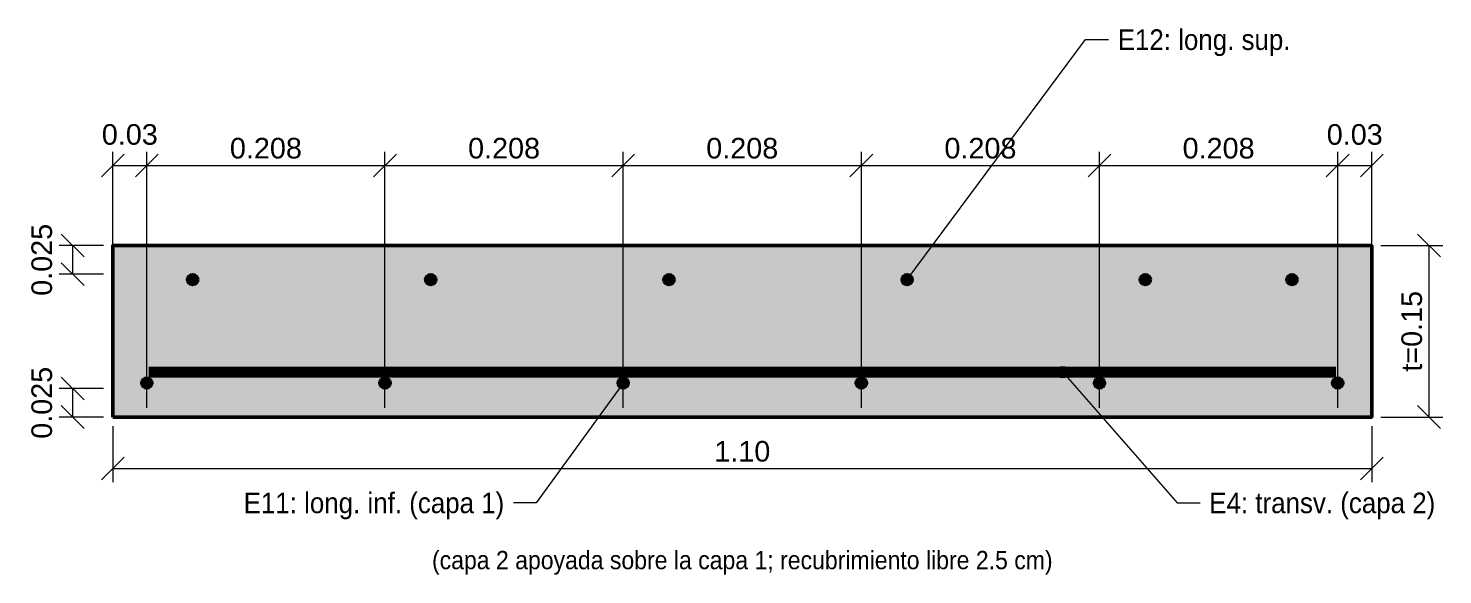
# Model space of a CAD drawing. Header units: metres. Extents: x 0 to 11, y -1 to 140.
# Drawn here: x 0.076 to 1.312, y 139.862 to 140.34 of the extents above; entities that cross this region are included whole.
import ezdxf
from ezdxf.enums import TextEntityAlignment as Align

# ---------------------------------------------------------------- set-up
doc = ezdxf.new("R2010")
doc.units = ezdxf.units.M
for name, color, linetype, lineweight in [('E-ACERO', 1, 'Continuous', 35), ('E-ACERO-TXT', 7, 'Continuous', 18), ('E-CORTE', 7, 'Continuous', 50), ('E-CORTE-ACH', 254, 'Continuous', 0), ('E-COTA', 7, 'Continuous', 13), ('E-TEXTO', 7, 'Continuous', 18)]:
    doc.layers.add(name, color=color, linetype=linetype, lineweight=lineweight)
doc.styles.add('ARIAL', font='arial.ttf')
doc.dimstyles.new('COTA10', dxfattribs={"dimtxt": 0.018, "dimasz": 0.012, "dimexe": 0.012, "dimexo": 0.008, "dimgap": 0.006, "dimtad": 1, "dimzin": 0, "dimdsep": 46, "dimtxsty": 'ARIAL', "dimtsz": 0.01, "dimcen": 2.5, "dimclrd": 7, "dimclre": 7, "dimclrt": 7, "dimazin": 3, "dimtfac": 1, "dimtmove": 2, "dimatfit": 3, "dimlwd": 13, "dimlwe": 13})

msp = doc.modelspace()

# ---------------------------------------------------------------- hatches: boundary and pattern name
at = {"layer": 'E-ACERO'}
h = msp.add_hatch(color=256, dxfattribs=at)
edge = h.paths.add_edge_path()
edge.add_arc((0.2197, 140.1202), 0.00476, 0, 360)
h = msp.add_hatch(color=256, dxfattribs=at)
edge = h.paths.add_edge_path()
edge.add_arc((0.4278, 140.1202), 0.00476, 0, 360)
h = msp.add_hatch(color=256, dxfattribs=at)
edge = h.paths.add_edge_path()
edge.add_arc((0.6359, 140.1202), 0.00476, 0, 360)
h = msp.add_hatch(color=256, dxfattribs=at)
edge = h.paths.add_edge_path()
edge.add_arc((0.844, 140.1202), 0.00476, 0, 360)
h = msp.add_hatch(color=256, dxfattribs=at)
edge = h.paths.add_edge_path()
edge.add_arc((1.0521, 140.1202), 0.00476, 0, 360)
h = msp.add_hatch(color=256, dxfattribs=at)
edge = h.paths.add_edge_path()
edge.add_arc((1.1802, 140.1202), 0.00476, 0, 360)
h = msp.add_hatch(color=256, dxfattribs=at)
edge = h.paths.add_edge_path()
edge.add_arc((0.1797, 140.0298), 0.00476, 0, 360)
h = msp.add_hatch(color=256, dxfattribs=at)
edge = h.paths.add_edge_path()
edge.add_arc((0.3878, 140.0298), 0.00476, 0, 360)
h = msp.add_hatch(color=256, dxfattribs=at)
edge = h.paths.add_edge_path()
edge.add_arc((0.5959, 140.0298), 0.00476, 0, 360)
h = msp.add_hatch(color=256, dxfattribs=at)
edge = h.paths.add_edge_path()
edge.add_arc((0.804, 140.0298), 0.00476, 0, 360)
h = msp.add_hatch(color=256, dxfattribs=at)
edge = h.paths.add_edge_path()
edge.add_arc((1.0121, 140.0298), 0.00476, 0, 360)
h = msp.add_hatch(color=256, dxfattribs=at)
edge = h.paths.add_edge_path()
edge.add_arc((1.2202, 140.0298), 0.00476, 0, 360)
at = {"layer": 'E-ACERO-TXT'}
h = msp.add_hatch(color=256, dxfattribs=at)
edge = h.paths.add_edge_path()
edge.add_arc((0.844, 140.1202), 0.005, 0, 360)
h = msp.add_hatch(color=256, dxfattribs=at)
edge = h.paths.add_edge_path()
edge.add_arc((0.98, 140.0393), 0.005, 0, 360)
h = msp.add_hatch(color=256, dxfattribs=at)
edge = h.paths.add_edge_path()
edge.add_arc((0.5959, 140.0298), 0.005, 0, 360)
at = {"layer": 'E-CORTE-ACH'}
msp.add_hatch(color=256, dxfattribs=at).paths.add_polyline_path([(0.15, 140), (1.25, 140), (1.25, 140.15), (0.15, 140.15)])

# ---------------------------------------------------------------- linework, layer by layer
at = {"layer": 'E-ACERO', "const_width": 0.00952}
msp.add_lwpolyline([(0.1813, 140.0393), (1.2186, 140.0393)], dxfattribs=at)
at = {"layer": 'E-ACERO'}
for centre in [(0.2197, 140.1202), (0.4278, 140.1202), (0.6359, 140.1202), (0.844, 140.1202), (1.0521, 140.1202), (1.1802, 140.1202), (0.1797, 140.0298), (0.3878, 140.0298), (0.5959, 140.0298), (0.804, 140.0298), (1.0121, 140.0298), (1.2202, 140.0298)]:
    msp.add_circle(centre, 0.00476, dxfattribs=at)
at = {"layer": 'E-ACERO-TXT'}
for points in [[(0.844, 140.1202), (1, 140.33), (1.02, 140.33)], [(0.98, 140.0393), (1.08, 139.925), (1.1, 139.925)], [(0.5959, 140.0298), (0.52, 139.925), (0.5, 139.925)]]:
    msp.add_lwpolyline(points, dxfattribs=at)
for centre in [(0.844, 140.1202), (0.98, 140.0393), (0.5959, 140.0298)]:
    msp.add_circle(centre, 0.005, dxfattribs=at)
at = {"layer": 'E-CORTE'}
msp.add_lwpolyline([(0.15, 140), (1.25, 140), (1.25, 140.15), (0.15, 140.15)], close=True, dxfattribs=at)

# ---------------------------------------------------------------- texts
at = {"layer": 'E-ACERO-TXT', "style": 'ARIAL', "width": 0.9}
for s, p in [('E12: long. sup.', (1.028, 140.33)), ('E4: transv. (capa 2)', (1.108, 139.925))]:
    msp.add_text(s, height=0.018, dxfattribs=at).set_placement(p, align=Align.MIDDLE_LEFT)
msp.add_text('E11: long. inf. (capa 1)', height=0.018, dxfattribs=at).set_placement((0.492, 139.925), align=Align.MIDDLE_RIGHT)
at = {"layer": 'E-TEXTO', "style": 'ARIAL', "width": 0.9}
msp.add_text('(capa 2 apoyada sobre la capa 1; recubrimiento libre 2.5 cm)', height=0.016, dxfattribs=at).set_placement((0.7, 139.875), align=Align.MIDDLE_CENTER)

# ---------------------------------------------------------------- dimensions: what is measured, and where the dimension line sits
at = {"layer": 'E-COTA'}
for base, p1, p2, text in [((0.15, 140.22), (0.15, 140), (0.1797, 140), '0.03'), ((1.2202, 140.22), (1.2202, 140), (1.25, 140), '0.03'), ((0.1797, 140.22), (0.1797, 140), (0.3878, 140), '0.208'), ((0.3878, 140.22), (0.3878, 140), (0.5959, 140), '0.208'), ((0.5959, 140.22), (0.5959, 140), (0.804, 140), '0.208'), ((0.804, 140.22), (0.804, 140), (1.0121, 140), '0.208'), ((1.0121, 140.22), (1.0121, 140), (1.2202, 140), '0.208')]:
    msp.add_linear_dim(base=base, p1=p1, p2=p2, text=text, dimstyle='COTA10', override={"dimdec": 2}, dxfattribs=at).render()
for base, p1, p2, text in [((0.115, 140.125), (0.15, 140.125), (0.15, 140.15), '0.025'), ((1.3, 140), (1.25, 140), (1.25, 140.15), 't=0.15'), ((0.115, 140), (0.15, 140), (0.15, 140.025), '0.025')]:
    msp.add_linear_dim(base=base, p1=p1, p2=p2, angle=90, text=text, dimstyle='COTA10', override={"dimdec": 2}, dxfattribs=at).render()
msp.add_linear_dim(base=(0.15, 139.955), p1=(0.15, 140), p2=(1.25, 140), dimstyle='COTA10', override={"dimdec": 2}, dxfattribs=at).render()

doc.saveas('drawing.dxf')
